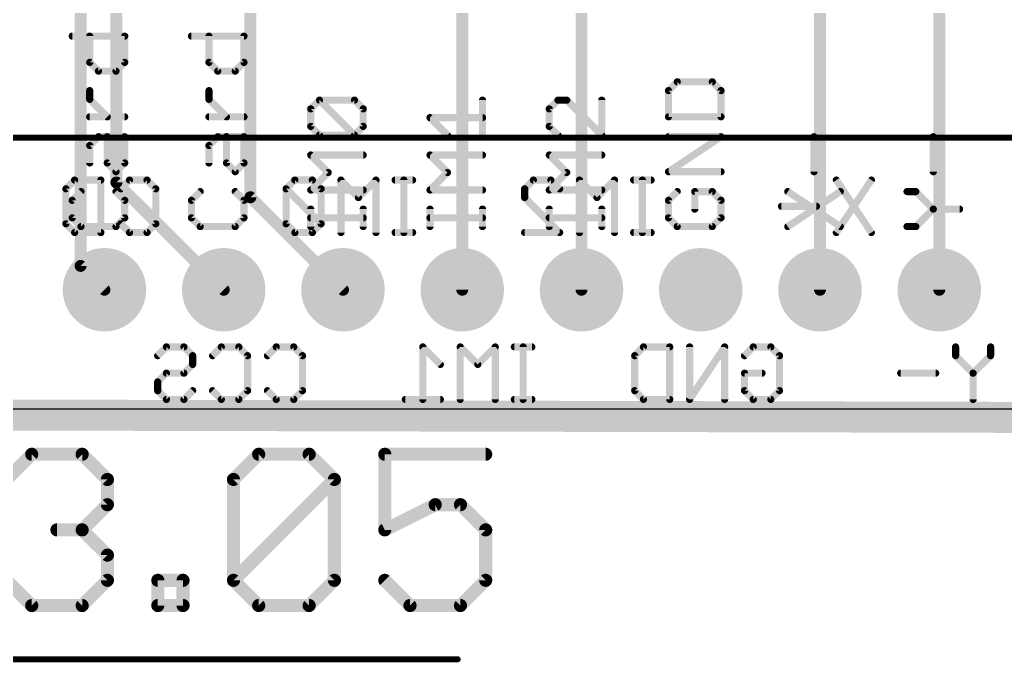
# Model space of a CAD drawing. Extents: x -37 to 43, y -51 to 71.
# Drawn here: x -25.93 to -4.94, y -48.58 to -34.88 of the extents above; entities that cross this region are included whole.
import ezdxf

# ---------------------------------------------------------------- set-up
doc = ezdxf.new("R2010")
doc.units = 0
for name, color, linetype in [('1', 12, 'CONTINUOUS'), ('16', 132, 'CONTINUOUS'), ('17', 110, 'CONTINUOUS'), ('20', 53, 'CONTINUOUS'), ('21', 40, 'CONTINUOUS'), ('22', 6, 'CONTINUOUS'), ('29', 253, 'CONTINUOUS'), ('47', 253, 'CONTINUOUS')]:
    doc.layers.add(name, color=color, linetype=linetype)

# ---------------------------------------------------------------- blocks, each defined once
blk = doc.blocks.new('ROUNDP')
at = {"const_width": 0.5}
blk.add_lwpolyline([(0, -0.25, 1), (0, 0.25, 1), (0, -0.25)], format="xyb", dxfattribs=at)

msp = doc.modelspace()

# ---------------------------------------------------------------- linework, layer by layer
at = {"layer": '1'}
for points, const_width in [([(-24.638, -40.132), (-24.638, 13.462)], 0.254), ([(-23.876, -38.354), (-23.876, -15.367)], 0.254), ([(-8.89, -40.64), (-8.89, -21.59)], 0.254), ([(-6.35, -22.098), (-6.35, -40.64)], 0.254), ([(-21.021, -38.669), (-21.021, -27.112)], 0.254), ([(-16.51, -40.64), (-16.51, -32.512)], 0.254), ([(-13.97, -40.64), (-13.97, -33.401)], 0.254), ([(-21.59, -40.64), (-23.876, -38.354)], 0.254), ([(-19.05, -40.64), (-21.021, -38.669)], 0.254), ([(-24.13, -40.64), (-24.638, -40.132)], 0.254), ([(-27.432, -43.18), (27.178, -43.307)], 0.4064)]:
    msp.add_lwpolyline(points, dxfattribs=dict(at, const_width=const_width))
at = {"layer": '1', "const_width": 0.127}
for points in [[(-23.8311, -38.3091, 1), (-23.9209, -38.3989)], [(-23.9395, -38.354, 1), (-23.8125, -38.354)], [(-20.9761, -38.6241, 1), (-21.0659, -38.7139)], [(-21.0845, -38.669, 1), (-20.9575, -38.669)], [(-24.5931, -40.0871, 1), (-24.6829, -40.1769)], [(-24.7015, -40.132, 1), (-24.5745, -40.132)], [(-24.1749, -40.6849, 1), (-24.0851, -40.5951)], [(-21.6349, -40.6849, 1), (-21.5451, -40.5951)], [(-19.0949, -40.6849, 1), (-19.0051, -40.5951)], [(-16.5735, -40.64, 1), (-16.4465, -40.64)], [(-14.0335, -40.64, 1), (-13.9065, -40.64)], [(-8.9535, -40.64, 1), (-8.8265, -40.64)], [(-6.4135, -40.64, 1), (-6.2865, -40.64)]]:
    msp.add_lwpolyline(points, format="xyb", dxfattribs=at)
at = {"layer": '16', "const_width": 0.4064}
msp.add_lwpolyline([(-27.432, -43.434), (27.178, -43.561)], dxfattribs=at)
at = {"layer": '20'}
msp.add_line((-30.48, -43.18), (30.48, -43.18), dxfattribs=at)
at = {"layer": '21', "const_width": 0.1524}
for points in [[(-24.8168, -35.2348), (-23.6982, -35.2348)], [(-24.4439, -35.7941), (-24.4439, -35.2348)], [(-23.6982, -35.2348), (-23.6982, -35.7941)], [(-22.2768, -35.2348), (-21.1582, -35.2348)], [(-21.9039, -35.7941), (-21.9039, -35.2348)], [(-21.1582, -35.2348), (-21.1582, -35.7941)], [(-24.2575, -35.9805), (-24.4439, -35.7941)], [(-23.6982, -35.7941), (-23.8846, -35.9805)], [(-21.7175, -35.9805), (-21.9039, -35.7941)], [(-21.1582, -35.7941), (-21.3446, -35.9805)], [(-23.8846, -35.9805), (-24.2575, -35.9805)], [(-21.3446, -35.9805), (-21.7175, -35.9805)], [(-11.9303, -36.2093), (-12.1168, -36.3957)], [(-11.1846, -36.2093), (-11.9303, -36.2093)], [(-10.9982, -36.3957), (-11.1846, -36.2093)], [(-24.4439, -36.5822), (-24.4439, -36.3957)], [(-24.071, -36.955), (-24.4439, -36.5822)], [(-21.9039, -36.5822), (-21.9039, -36.3957)], [(-21.5311, -36.955), (-21.9039, -36.5822)], [(-19.7368, -36.7855), (-19.5503, -36.5991)], [(-19.5503, -36.5991), (-18.8046, -36.5991)], [(-18.8046, -37.3448), (-19.5503, -36.5991)], [(-18.8046, -36.5991), (-18.6182, -36.7855)], [(-16.0782, -37.3448), (-16.0782, -36.5991)], [(-14.4703, -36.5991), (-14.6568, -36.7855)], [(-14.2839, -36.5991), (-14.4703, -36.5991)], [(-13.5382, -37.3448), (-14.2839, -36.5991)], [(-13.5382, -36.5991), (-13.5382, -37.3448)], [(-12.1168, -36.3957), (-12.1168, -36.955)], [(-10.9982, -36.955), (-10.9982, -36.3957)], [(-19.7368, -37.1584), (-19.7368, -36.7855)], [(-18.6182, -36.7855), (-18.6182, -37.1584)], [(-14.6568, -36.7855), (-14.6568, -37.1584)], [(-23.6982, -36.955), (-24.4439, -36.955)], [(-21.1582, -36.955), (-21.9039, -36.955)], [(-16.8239, -37.3448), (-17.1968, -36.972)], [(-17.1968, -36.972), (-16.0782, -36.972)], [(-12.1168, -36.955), (-10.9982, -36.955)], [(-19.5503, -37.3448), (-19.7368, -37.1584)], [(-18.6182, -37.1584), (-18.8046, -37.3448)], [(-14.6568, -37.1584), (-14.4703, -37.3448)], [(-24.4439, -37.5651), (-24.2575, -37.3787)], [(-24.2575, -37.3787), (-23.6982, -37.3787)], [(-24.071, -37.938), (-24.071, -37.3787)], [(-23.6982, -37.3787), (-23.6982, -37.938)], [(-21.9039, -37.5651), (-21.7175, -37.3787)], [(-21.7175, -37.3787), (-21.1582, -37.3787)], [(-21.5311, -37.938), (-21.5311, -37.3787)], [(-21.1582, -37.3787), (-21.1582, -37.938)], [(-18.8046, -37.3448), (-19.5503, -37.3448)], [(-12.1168, -38.1244), (-10.9982, -37.3787)], [(-10.9982, -37.3787), (-12.1168, -37.3787)], [(-9.0175, -38.1244), (-9.0175, -37.3787)], [(-6.4775, -38.1244), (-6.4775, -37.3787)], [(-24.4439, -37.938), (-24.4439, -37.5651)], [(-21.9039, -37.938), (-21.9039, -37.5651)], [(-19.3639, -38.1414), (-19.7368, -37.7685)], [(-19.7368, -37.7685), (-18.6182, -37.7685)], [(-16.8239, -38.1414), (-17.1968, -37.7685)], [(-17.1968, -37.7685), (-16.0782, -37.7685)], [(-14.2839, -38.1414), (-14.6568, -37.7685)], [(-14.6568, -37.7685), (-13.5382, -37.7685)], [(-23.8846, -38.1244), (-24.071, -37.938)], [(-23.6982, -37.938), (-23.8846, -38.1244)], [(-21.3446, -38.1244), (-21.5311, -37.938)], [(-21.1582, -37.938), (-21.3446, -38.1244)], [(-19.7368, -38.5142), (-19.3639, -38.1414)], [(-17.1968, -38.5142), (-16.8239, -38.1414)], [(-14.6568, -38.5142), (-14.2839, -38.1414)], [(-10.9982, -38.1244), (-12.1168, -38.1244)], [(-24.6303, -38.5481), (-24.8168, -38.7345)], [(-23.6982, -38.7345), (-23.8846, -38.5481)], [(-22.0903, -38.5481), (-22.2768, -38.7345)], [(-21.1582, -38.7345), (-21.3446, -38.5481)], [(-18.6182, -38.5142), (-19.7368, -38.5142)], [(-16.0782, -38.5142), (-17.1968, -38.5142)], [(-13.5382, -38.5142), (-14.6568, -38.5142)], [(-11.9303, -38.5481), (-12.1168, -38.7345)], [(-11.1846, -38.5481), (-11.5575, -38.5481)], [(-11.5575, -38.5481), (-11.5575, -38.921)], [(-10.9982, -38.7345), (-11.1846, -38.5481)], [(-9.5768, -39.2938), (-8.4582, -38.5481)], [(-9.5768, -38.5481), (-8.4582, -39.2938)], [(-6.8503, -38.5481), (-7.0368, -38.5481)], [(-6.4775, -38.921), (-6.8503, -38.5481)], [(-24.8168, -38.7345), (-24.8168, -39.1074)], [(-23.6982, -39.1074), (-23.6982, -38.7345)], [(-22.2768, -38.7345), (-22.2768, -39.1074)], [(-21.1582, -39.1074), (-21.1582, -38.7345)], [(-12.1168, -38.7345), (-12.1168, -39.1074)], [(-10.9982, -39.1074), (-10.9982, -38.7345)], [(-24.8168, -39.1074), (-24.6303, -39.2938)], [(-23.8846, -39.2938), (-23.6982, -39.1074)], [(-22.2768, -39.1074), (-22.0903, -39.2938)], [(-21.3446, -39.2938), (-21.1582, -39.1074)], [(-19.7368, -39.2938), (-19.7368, -38.921)], [(-18.6182, -39.1074), (-19.7368, -39.1074)], [(-18.6182, -39.2938), (-18.6182, -38.921)], [(-17.1968, -39.2938), (-17.1968, -38.921)], [(-16.0782, -39.1074), (-17.1968, -39.1074)], [(-16.0782, -39.2938), (-16.0782, -38.921)], [(-14.6568, -39.2938), (-14.6568, -38.921)], [(-13.5382, -39.1074), (-14.6568, -39.1074)], [(-13.5382, -39.2938), (-13.5382, -38.921)], [(-12.1168, -39.1074), (-11.9303, -39.2938)], [(-11.1846, -39.2938), (-10.9982, -39.1074)], [(-6.8503, -39.2938), (-6.4775, -38.921)], [(-6.4775, -38.921), (-5.9182, -38.921)], [(-24.6303, -39.2938), (-23.8846, -39.2938)], [(-22.0903, -39.2938), (-21.3446, -39.2938)], [(-11.9303, -39.2938), (-11.1846, -39.2938)], [(-7.0368, -39.2938), (-6.8503, -39.2938)]]:
    msp.add_lwpolyline(points, dxfattribs=at)
at = {"layer": '21', "const_width": 0.0762}
for points in [[(-24.8168, -35.1967, 1), (-24.8168, -35.2729)], [(-24.4058, -35.2348, 1), (-24.482, -35.2348)], [(-23.6601, -35.2348, 1), (-23.7363, -35.2348)], [(-23.6982, -35.2729, 1), (-23.6982, -35.1967)], [(-22.2768, -35.1967, 1), (-22.2768, -35.2729)], [(-21.8658, -35.2348, 1), (-21.942, -35.2348)], [(-21.1201, -35.2348, 1), (-21.1963, -35.2348)], [(-21.1582, -35.2729, 1), (-21.1582, -35.1967)], [(-24.417, -35.7671, 1), (-24.4708, -35.821)], [(-24.482, -35.7941, 1), (-24.4058, -35.7941)], [(-23.7363, -35.7941, 1), (-23.6601, -35.7941)], [(-23.6713, -35.821, 1), (-23.7251, -35.7671)], [(-21.877, -35.7671, 1), (-21.9308, -35.821)], [(-21.942, -35.7941, 1), (-21.8658, -35.7941)], [(-21.1963, -35.7941, 1), (-21.1201, -35.7941)], [(-21.1313, -35.821, 1), (-21.1851, -35.7671)], [(-24.2575, -35.9424, 1), (-24.2575, -36.0186)], [(-24.2844, -36.0075, 1), (-24.2305, -35.9536)], [(-23.9116, -35.9536, 1), (-23.8577, -36.0075)], [(-23.8846, -36.0186, 1), (-23.8846, -35.9424)], [(-21.7175, -35.9424, 1), (-21.7175, -36.0186)], [(-21.7444, -36.0075, 1), (-21.6905, -35.9536)], [(-21.3716, -35.9536, 1), (-21.3177, -36.0075)], [(-21.3446, -36.0186, 1), (-21.3446, -35.9424)], [(-11.9303, -36.1712, 1), (-11.9303, -36.2474)], [(-11.9034, -36.2362, 1), (-11.9573, -36.1824)], [(-11.1577, -36.1824, 1), (-11.2116, -36.2362)], [(-11.1846, -36.2474, 1), (-11.1846, -36.1712)], [(-24.4058, -36.3957, 1), (-24.482, -36.3957)], [(-24.417, -36.5552, 1), (-24.4708, -36.6091)], [(-21.8658, -36.3957, 1), (-21.942, -36.3957)], [(-21.877, -36.5552, 1), (-21.9308, -36.6091)], [(-19.5503, -36.561, 1), (-19.5503, -36.6372)], [(-19.5234, -36.5722, 1), (-19.5773, -36.626)], [(-19.5234, -36.626, 1), (-19.5773, -36.5722)], [(-18.7777, -36.5722, 1), (-18.8316, -36.626)], [(-18.8046, -36.6372, 1), (-18.8046, -36.561)], [(-16.0401, -36.5991, 1), (-16.1163, -36.5991)], [(-14.4703, -36.561, 1), (-14.4703, -36.6372)], [(-14.4434, -36.626, 1), (-14.4973, -36.5722)], [(-14.257, -36.5722, 1), (-14.3108, -36.626)], [(-14.2839, -36.6372, 1), (-14.2839, -36.561)], [(-13.5001, -36.5991, 1), (-13.5763, -36.5991)], [(-12.0787, -36.3957, 1), (-12.1549, -36.3957)], [(-12.1437, -36.3688, 1), (-12.0898, -36.4227)], [(-10.9601, -36.3957, 1), (-11.0363, -36.3957)], [(-11.0251, -36.4227, 1), (-10.9713, -36.3688)], [(-24.482, -36.5822, 1), (-24.4058, -36.5822)], [(-21.942, -36.5822, 1), (-21.8658, -36.5822)], [(-19.6987, -36.7855, 1), (-19.7749, -36.7855)], [(-19.7637, -36.7586, 1), (-19.7098, -36.8125)], [(-18.5801, -36.7855, 1), (-18.6563, -36.7855)], [(-18.6451, -36.8125, 1), (-18.5913, -36.7586)], [(-14.6187, -36.7855, 1), (-14.6949, -36.7855)], [(-14.6837, -36.7586, 1), (-14.6298, -36.8125)], [(-24.4439, -36.9169, 1), (-24.4439, -36.9931)], [(-24.098, -36.9819, 1), (-24.0441, -36.9281)], [(-23.6982, -36.9931, 1), (-23.6982, -36.9169)], [(-21.9039, -36.9169, 1), (-21.9039, -36.9931)], [(-21.558, -36.9819, 1), (-21.5041, -36.9281)], [(-21.1582, -36.9931, 1), (-21.1582, -36.9169)], [(-17.1698, -36.945, 1), (-17.2237, -36.9989)], [(-17.1968, -36.9339, 1), (-17.1968, -37.0101)], [(-16.0782, -37.0101, 1), (-16.0782, -36.9339)], [(-12.1168, -36.9169, 1), (-12.1168, -36.9931)], [(-12.1549, -36.955, 1), (-12.0787, -36.955)], [(-11.0363, -36.955, 1), (-10.9601, -36.955)], [(-10.9982, -36.9931, 1), (-10.9982, -36.9169)], [(-19.7098, -37.1314, 1), (-19.7637, -37.1853)], [(-19.7749, -37.1584, 1), (-19.6987, -37.1584)], [(-18.6563, -37.1584, 1), (-18.5801, -37.1584)], [(-18.5913, -37.1853, 1), (-18.6451, -37.1314)], [(-14.6298, -37.1314, 1), (-14.6837, -37.1853)], [(-14.6949, -37.1584, 1), (-14.6187, -37.1584)], [(-24.2575, -37.3406, 1), (-24.2575, -37.4168)], [(-24.2305, -37.4056, 1), (-24.2844, -37.3518)], [(-24.0329, -37.3787, 1), (-24.1091, -37.3787)], [(-23.6601, -37.3787, 1), (-23.7363, -37.3787)], [(-23.6982, -37.4168, 1), (-23.6982, -37.3406)], [(-21.7175, -37.3406, 1), (-21.7175, -37.4168)], [(-21.6905, -37.4056, 1), (-21.7444, -37.3518)], [(-21.493, -37.3787, 1), (-21.5692, -37.3787)], [(-21.1201, -37.3787, 1), (-21.1963, -37.3787)], [(-21.1582, -37.4168, 1), (-21.1582, -37.3406)], [(-19.5503, -37.3067, 1), (-19.5503, -37.3829)], [(-19.5773, -37.3717, 1), (-19.5234, -37.3179)], [(-18.8316, -37.3179, 1), (-18.7777, -37.3717)], [(-18.8316, -37.3717, 1), (-18.7777, -37.3179)], [(-18.8046, -37.3829, 1), (-18.8046, -37.3067)], [(-16.8508, -37.3717, 1), (-16.797, -37.3179)], [(-16.1163, -37.3448, 1), (-16.0401, -37.3448)], [(-14.4973, -37.3717, 1), (-14.4434, -37.3179)], [(-13.5763, -37.3448, 1), (-13.5001, -37.3448)], [(-13.5651, -37.3717, 1), (-13.5113, -37.3179)], [(-12.1168, -37.3406, 1), (-12.1168, -37.4168)], [(-10.9771, -37.4104, 1), (-11.0193, -37.347)], [(-10.9982, -37.4168, 1), (-10.9982, -37.3406)], [(-8.9794, -37.3787, 1), (-9.0556, -37.3787)], [(-6.4394, -37.3787, 1), (-6.5156, -37.3787)], [(-24.4058, -37.5651, 1), (-24.482, -37.5651)], [(-24.4708, -37.5382, 1), (-24.417, -37.5921)], [(-21.8658, -37.5651, 1), (-21.942, -37.5651)], [(-21.9308, -37.5382, 1), (-21.877, -37.5921)], [(-19.7368, -37.7304, 1), (-19.7368, -37.8066)], [(-19.7098, -37.7416, 1), (-19.7637, -37.7954)], [(-18.6182, -37.8066, 1), (-18.6182, -37.7304)], [(-17.1968, -37.7304, 1), (-17.1968, -37.8066)], [(-17.1698, -37.7416, 1), (-17.2237, -37.7954)], [(-16.0782, -37.8066, 1), (-16.0782, -37.7304)], [(-14.6568, -37.7304, 1), (-14.6568, -37.8066)], [(-14.6298, -37.7416, 1), (-14.6837, -37.7954)], [(-13.5382, -37.8066, 1), (-13.5382, -37.7304)], [(-24.482, -37.938, 1), (-24.4058, -37.938)], [(-24.0441, -37.911, 1), (-24.098, -37.9649)], [(-24.1091, -37.938, 1), (-24.0329, -37.938)], [(-23.7363, -37.938, 1), (-23.6601, -37.938)], [(-23.6713, -37.9649, 1), (-23.7251, -37.911)], [(-21.942, -37.938, 1), (-21.8658, -37.938)], [(-21.5041, -37.911, 1), (-21.558, -37.9649)], [(-21.5692, -37.938, 1), (-21.493, -37.938)], [(-21.1963, -37.938, 1), (-21.1201, -37.938)], [(-21.1313, -37.9649, 1), (-21.1851, -37.911)], [(-23.9116, -38.0975, 1), (-23.8577, -38.1513)], [(-23.9116, -38.1513, 1), (-23.8577, -38.0975)], [(-21.3716, -38.0975, 1), (-21.3177, -38.1513)], [(-21.3716, -38.1513, 1), (-21.3177, -38.0975)], [(-19.337, -38.1683, 1), (-19.3908, -38.1144)], [(-19.3908, -38.1683, 1), (-19.337, -38.1144)], [(-16.797, -38.1683, 1), (-16.8508, -38.1144)], [(-16.8508, -38.1683, 1), (-16.797, -38.1144)], [(-14.257, -38.1683, 1), (-14.3108, -38.1144)], [(-14.3108, -38.1683, 1), (-14.257, -38.1144)], [(-12.1168, -38.0863, 1), (-12.1168, -38.1625)], [(-12.1379, -38.0927, 1), (-12.0956, -38.1561)], [(-10.9982, -38.1625, 1), (-10.9982, -38.0863)], [(-9.0556, -38.1244, 1), (-8.9794, -38.1244)], [(-6.5156, -38.1244, 1), (-6.4394, -38.1244)], [(-24.6034, -38.575, 1), (-24.6573, -38.5212)], [(-23.8577, -38.5212, 1), (-23.9116, -38.575)], [(-22.0634, -38.575, 1), (-22.1173, -38.5212)], [(-21.3177, -38.5212, 1), (-21.3716, -38.575)], [(-19.7368, -38.4761, 1), (-19.7368, -38.5523)], [(-19.7637, -38.4873, 1), (-19.7098, -38.5411)], [(-18.6182, -38.5523, 1), (-18.6182, -38.4761)], [(-17.1968, -38.4761, 1), (-17.1968, -38.5523)], [(-17.2237, -38.4873, 1), (-17.1698, -38.5411)], [(-16.0782, -38.5523, 1), (-16.0782, -38.4761)], [(-14.6568, -38.4761, 1), (-14.6568, -38.5523)], [(-14.6837, -38.4873, 1), (-14.6298, -38.5411)], [(-13.5382, -38.5523, 1), (-13.5382, -38.4761)], [(-11.9034, -38.575, 1), (-11.9573, -38.5212)], [(-11.5575, -38.51, 1), (-11.5575, -38.5862)], [(-11.5194, -38.5481, 1), (-11.5956, -38.5481)], [(-11.1577, -38.5212, 1), (-11.2116, -38.575)], [(-11.1846, -38.5862, 1), (-11.1846, -38.51)], [(-9.5556, -38.5164, 1), (-9.5979, -38.5798)], [(-8.4371, -38.5798, 1), (-8.4793, -38.5164)], [(-7.0368, -38.51, 1), (-7.0368, -38.5862)], [(-6.8234, -38.5212, 1), (-6.8773, -38.575)], [(-6.8503, -38.5862, 1), (-6.8503, -38.51)], [(-24.7787, -38.7345, 1), (-24.8549, -38.7345)], [(-24.8437, -38.7076, 1), (-24.7898, -38.7615)], [(-23.6601, -38.7345, 1), (-23.7363, -38.7345)], [(-23.7251, -38.7615, 1), (-23.6713, -38.7076)], [(-22.2387, -38.7345, 1), (-22.3149, -38.7345)], [(-22.3037, -38.7076, 1), (-22.2498, -38.7615)], [(-21.1201, -38.7345, 1), (-21.1963, -38.7345)], [(-21.1851, -38.7615, 1), (-21.1313, -38.7076)], [(-12.0787, -38.7345, 1), (-12.1549, -38.7345)], [(-12.1437, -38.7076, 1), (-12.0898, -38.7615)], [(-10.9601, -38.7345, 1), (-11.0363, -38.7345)], [(-11.0251, -38.7615, 1), (-10.9713, -38.7076)], [(-24.7898, -39.0804, 1), (-24.8437, -39.1343)], [(-23.6713, -39.1343, 1), (-23.7251, -39.0804)], [(-22.2498, -39.0804, 1), (-22.3037, -39.1343)], [(-21.1313, -39.1343, 1), (-21.1851, -39.0804)], [(-19.6987, -38.921, 1), (-19.7749, -38.921)], [(-19.7368, -39.0693, 1), (-19.7368, -39.1455)], [(-18.5801, -38.921, 1), (-18.6563, -38.921)], [(-18.6182, -39.1455, 1), (-18.6182, -39.0693)], [(-17.1587, -38.921, 1), (-17.2349, -38.921)], [(-17.1968, -39.0693, 1), (-17.1968, -39.1455)], [(-16.0401, -38.921, 1), (-16.1163, -38.921)], [(-16.0782, -39.1455, 1), (-16.0782, -39.0693)], [(-14.6187, -38.921, 1), (-14.6949, -38.921)], [(-14.6568, -39.0693, 1), (-14.6568, -39.1455)], [(-13.5001, -38.921, 1), (-13.5763, -38.921)], [(-13.5382, -39.1455, 1), (-13.5382, -39.0693)], [(-12.0898, -39.0804, 1), (-12.1437, -39.1343)], [(-11.5956, -38.921, 1), (-11.5194, -38.921)], [(-10.9713, -39.1343, 1), (-11.0251, -39.0804)], [(-6.4775, -38.8829, 1), (-6.4775, -38.9591)], [(-6.4505, -38.9479, 1), (-6.5044, -38.894)], [(-6.5044, -38.9479, 1), (-6.4505, -38.894)], [(-5.9182, -38.9591, 1), (-5.9182, -38.8829)], [(-24.8549, -39.1074, 1), (-24.7787, -39.1074)], [(-24.6303, -39.2557, 1), (-24.6303, -39.3319)], [(-24.6573, -39.3207, 1), (-24.6034, -39.2669)], [(-23.9116, -39.2669, 1), (-23.8577, -39.3207)], [(-23.8846, -39.3319, 1), (-23.8846, -39.2557)], [(-23.7363, -39.1074, 1), (-23.6601, -39.1074)], [(-22.3149, -39.1074, 1), (-22.2387, -39.1074)], [(-22.0903, -39.2557, 1), (-22.0903, -39.3319)], [(-22.1173, -39.3207, 1), (-22.0634, -39.2669)], [(-21.3716, -39.2669, 1), (-21.3177, -39.3207)], [(-21.3446, -39.3319, 1), (-21.3446, -39.2557)], [(-21.1963, -39.1074, 1), (-21.1201, -39.1074)], [(-12.1549, -39.1074, 1), (-12.0787, -39.1074)], [(-11.9303, -39.2557, 1), (-11.9303, -39.3319)], [(-11.9573, -39.3207, 1), (-11.9034, -39.2669)], [(-11.2116, -39.2669, 1), (-11.1577, -39.3207)], [(-11.1846, -39.3319, 1), (-11.1846, -39.2557)], [(-11.0363, -39.1074, 1), (-10.9601, -39.1074)], [(-9.5979, -39.2621, 1), (-9.5556, -39.3255)], [(-8.4793, -39.3255, 1), (-8.4371, -39.2621)], [(-7.0368, -39.2557, 1), (-7.0368, -39.3319)], [(-6.8773, -39.2669, 1), (-6.8234, -39.3207)], [(-6.8503, -39.3319, 1), (-6.8503, -39.2557)], [(-19.7749, -39.2938, 1), (-19.6987, -39.2938)], [(-18.6563, -39.2938, 1), (-18.5801, -39.2938)], [(-17.2349, -39.2938, 1), (-17.1587, -39.2938)], [(-16.1163, -39.2938, 1), (-16.0401, -39.2938)], [(-14.6949, -39.2938, 1), (-14.6187, -39.2938)], [(-13.5763, -39.2938, 1), (-13.5001, -39.2938)]]:
    msp.add_lwpolyline(points, format="xyb", dxfattribs=at)
at = {"layer": '22'}
for points, const_width in [([(-27.3, -37.4), (27.3, -37.4)], 0.127), ([(-24.9519, -38.4887), (-24.7655, -38.3022)], 0.1524), ([(-24.9519, -39.2344), (-24.9519, -38.4887)], 0.1524), ([(-24.7655, -38.3022), (-24.2062, -38.3022)], 0.1524), ([(-24.2062, -38.3022), (-24.2062, -39.4208)], 0.1524), ([(-23.7825, -38.4887), (-23.5961, -38.3022)], 0.1524), ([(-23.5961, -38.3022), (-23.2232, -38.3022)], 0.1524), ([(-23.2232, -38.3022), (-23.0368, -38.4887)], 0.1524), ([(-23.0368, -38.4887), (-23.0368, -39.2344)], 0.1524), ([(-20.0753, -38.3022), (-20.2617, -38.4887)], 0.1524), ([(-20.2617, -38.4887), (-20.2617, -39.2344)], 0.1524), ([(-19.516, -39.2344), (-20.2617, -38.4887)], 0.1524), ([(-19.7024, -38.3022), (-20.0753, -38.3022)], 0.1524), ([(-19.516, -38.4887), (-19.7024, -38.3022)], 0.1524), ([(-19.516, -39.2344), (-19.516, -38.4887)], 0.1524), ([(-18.7195, -38.6751), (-19.0923, -38.3022)], 0.1524), ([(-19.0923, -38.3022), (-19.0923, -39.4208)], 0.1524), ([(-18.3466, -38.3022), (-18.7195, -38.6751)], 0.1524), ([(-18.3466, -39.4208), (-18.3466, -38.3022)], 0.1524), ([(-17.567, -38.3022), (-17.9399, -38.3022)], 0.1524), ([(-17.7534, -39.4208), (-17.7534, -38.3022)], 0.1524), ([(-15.1817, -38.4887), (-14.9953, -38.3022)], 0.1524), ([(-15.1817, -38.6751), (-15.1817, -38.4887)], 0.1524), ([(-14.9953, -38.3022), (-14.6224, -38.3022)], 0.1524), ([(-14.6224, -38.3022), (-14.436, -38.4887)], 0.1524), ([(-13.6395, -38.6751), (-14.0123, -38.3022)], 0.1524), ([(-14.0123, -38.3022), (-14.0123, -39.4208)], 0.1524), ([(-13.2666, -38.3022), (-13.6395, -38.6751)], 0.1524), ([(-13.2666, -39.4208), (-13.2666, -38.3022)], 0.1524), ([(-12.487, -38.3022), (-12.8599, -38.3022)], 0.1524), ([(-12.6734, -39.4208), (-12.6734, -38.3022)], 0.1524), ([(-7.7968, -38.3022), (-8.5425, -39.4208)], 0.1524), ([(-8.5425, -38.3022), (-7.7968, -39.4208)], 0.1524), ([(-14.436, -39.4208), (-15.1817, -38.6751)], 0.1524), ([(-8.9662, -38.8615), (-9.7119, -38.8615)], 0.1524), ([(-24.7655, -39.4208), (-24.9519, -39.2344)], 0.1524), ([(-23.5961, -39.4208), (-23.7825, -39.2344)], 0.1524), ([(-23.0368, -39.2344), (-23.2232, -39.4208)], 0.1524), ([(-20.2617, -39.2344), (-20.0753, -39.4208)], 0.1524), ([(-19.7024, -39.4208), (-19.516, -39.2344)], 0.1524), ([(-24.2062, -39.4208), (-24.7655, -39.4208)], 0.1524), ([(-23.2232, -39.4208), (-23.5961, -39.4208)], 0.1524), ([(-20.0753, -39.4208), (-19.7024, -39.4208)], 0.1524), ([(-17.567, -39.4208), (-17.9399, -39.4208)], 0.1524), ([(-15.1817, -39.4208), (-14.436, -39.4208)], 0.1524), ([(-12.487, -39.4208), (-12.8599, -39.4208)], 0.1524), ([(-22.9966, -42.0447), (-22.8102, -41.8582)], 0.1524), ([(-22.8102, -41.8582), (-22.4373, -41.8582)], 0.1524), ([(-22.4373, -41.8582), (-22.2509, -42.0447)], 0.1524), ([(-22.2509, -42.0447), (-22.2509, -42.2311)], 0.1524), ([(-21.8272, -42.0447), (-21.6408, -41.8582)], 0.1524), ([(-21.6408, -41.8582), (-21.2679, -41.8582)], 0.1524), ([(-21.2679, -41.8582), (-21.0815, -42.0447)], 0.1524), ([(-21.0815, -42.0447), (-21.0815, -42.7904)], 0.1524), ([(-20.6578, -42.0447), (-20.4714, -41.8582)], 0.1524), ([(-20.4714, -41.8582), (-20.0985, -41.8582)], 0.1524), ([(-20.0985, -41.8582), (-19.9121, -42.0447)], 0.1524), ([(-19.9121, -42.0447), (-19.9121, -42.7904)], 0.1524), ([(-16.976, -42.2311), (-17.3488, -41.8582)], 0.1524), ([(-17.3488, -41.8582), (-17.3488, -42.9768)], 0.1524), ([(-16.1794, -42.2311), (-16.5523, -41.8582)], 0.1524), ([(-16.5523, -41.8582), (-16.5523, -42.9768)], 0.1524), ([(-15.8066, -41.8582), (-16.1794, -42.2311)], 0.1524), ([(-15.8066, -42.9768), (-15.8066, -41.8582)], 0.1524), ([(-15.027, -41.8582), (-15.3999, -41.8582)], 0.1524), ([(-15.2134, -42.9768), (-15.2134, -41.8582)], 0.1524), ([(-12.8366, -42.0447), (-12.6502, -41.8582)], 0.1524), ([(-12.8366, -42.7904), (-12.8366, -42.0447)], 0.1524), ([(-12.6502, -41.8582), (-12.0909, -41.8582)], 0.1524), ([(-12.0909, -41.8582), (-12.0909, -42.9768)], 0.1524), ([(-10.9215, -41.8582), (-11.6672, -42.9768)], 0.1524), ([(-11.6672, -42.9768), (-11.6672, -41.8582)], 0.1524), ([(-10.9215, -42.9768), (-10.9215, -41.8582)], 0.1524), ([(-10.4978, -42.0447), (-10.3114, -41.8582)], 0.1524), ([(-10.3114, -41.8582), (-9.9385, -41.8582)], 0.1524), ([(-9.9385, -41.8582), (-9.7521, -42.0447)], 0.1524), ([(-9.7521, -42.0447), (-9.7521, -42.7904)], 0.1524), ([(-6.0025, -42.0447), (-6.0025, -41.8582)], 0.1524), ([(-5.6297, -42.4175), (-6.0025, -42.0447)], 0.1524), ([(-5.2568, -42.0447), (-5.6297, -42.4175)], 0.1524), ([(-5.2568, -41.8582), (-5.2568, -42.0447)], 0.1524), ([(-22.2509, -42.2311), (-22.4373, -42.4175)], 0.1524), ([(-22.8102, -42.4175), (-22.9966, -42.604)], 0.1524), ([(-22.4373, -42.4175), (-22.8102, -42.4175)], 0.1524), ([(-10.4978, -42.7904), (-10.4978, -42.4175)], 0.1524), ([(-10.4978, -42.4175), (-10.125, -42.4175)], 0.1524), ([(-6.4262, -42.4175), (-7.1719, -42.4175)], 0.1524), ([(-5.6297, -42.4175), (-5.6297, -42.9768)], 0.1524), ([(-22.9966, -42.604), (-22.9966, -42.7904)], 0.1524), ([(-22.9966, -42.7904), (-22.8102, -42.9768)], 0.1524), ([(-22.4373, -42.9768), (-22.2509, -42.7904)], 0.1524), ([(-21.6408, -42.9768), (-21.8272, -42.7904)], 0.1524), ([(-21.0815, -42.7904), (-21.2679, -42.9768)], 0.1524), ([(-20.4714, -42.9768), (-20.6578, -42.7904)], 0.1524), ([(-19.9121, -42.7904), (-20.0985, -42.9768)], 0.1524), ([(-12.6502, -42.9768), (-12.8366, -42.7904)], 0.1524), ([(-10.3114, -42.9768), (-10.4978, -42.7904)], 0.1524), ([(-9.7521, -42.7904), (-9.9385, -42.9768)], 0.1524), ([(-22.8102, -42.9768), (-22.4373, -42.9768)], 0.1524), ([(-21.2679, -42.9768), (-21.6408, -42.9768)], 0.1524), ([(-20.0985, -42.9768), (-20.4714, -42.9768)], 0.1524), ([(-16.976, -42.9768), (-17.7217, -42.9768)], 0.1524), ([(-15.027, -42.9768), (-15.3999, -42.9768)], 0.1524), ([(-12.0909, -42.9768), (-12.6502, -42.9768)], 0.1524), ([(-9.9385, -42.9768), (-10.3114, -42.9768)], 0.1524)]:
    msp.add_lwpolyline(points, dxfattribs=dict(at, const_width=const_width))
at = {"layer": '22', "const_width": 0.0762}
for points in [[(-24.9138, -38.4887, 1), (-24.99, -38.4887)], [(-24.7655, -38.2641, 1), (-24.7655, -38.3403)], [(-24.7385, -38.3292, 1), (-24.7924, -38.2753)], [(-24.1681, -38.3022, 1), (-24.2443, -38.3022)], [(-24.2062, -38.3403, 1), (-24.2062, -38.2641)], [(-23.5961, -38.2641, 1), (-23.5961, -38.3403)], [(-23.5691, -38.3292, 1), (-23.623, -38.2753)], [(-23.1963, -38.2753, 1), (-23.2502, -38.3292)], [(-23.2232, -38.3403, 1), (-23.2232, -38.2641)], [(-22.9987, -38.4887, 1), (-23.0749, -38.4887)], [(-20.2236, -38.4887, 1), (-20.2998, -38.4887)], [(-20.2348, -38.4617, 1), (-20.2886, -38.5156)], [(-20.0753, -38.2641, 1), (-20.0753, -38.3403)], [(-20.0483, -38.3292, 1), (-20.1022, -38.2753)], [(-19.6755, -38.2753, 1), (-19.7294, -38.3292)], [(-19.7024, -38.3403, 1), (-19.7024, -38.2641)], [(-19.4779, -38.4887, 1), (-19.5541, -38.4887)], [(-19.0542, -38.3022, 1), (-19.1304, -38.3022)], [(-19.0654, -38.2753, 1), (-19.1192, -38.3292)], [(-18.3085, -38.3022, 1), (-18.3847, -38.3022)], [(-18.3197, -38.3292, 1), (-18.3735, -38.2753)], [(-17.9399, -38.2641, 1), (-17.9399, -38.3403)], [(-17.7153, -38.3022, 1), (-17.7915, -38.3022)], [(-17.567, -38.3403, 1), (-17.567, -38.2641)], [(-15.1436, -38.4887, 1), (-15.2198, -38.4887)], [(-14.9953, -38.2641, 1), (-14.9953, -38.3403)], [(-14.9683, -38.3292, 1), (-15.0222, -38.2753)], [(-14.5955, -38.2753, 1), (-14.6494, -38.3292)], [(-14.6224, -38.3403, 1), (-14.6224, -38.2641)], [(-13.9742, -38.3022, 1), (-14.0504, -38.3022)], [(-13.9854, -38.2753, 1), (-14.0392, -38.3292)], [(-13.2285, -38.3022, 1), (-13.3047, -38.3022)], [(-13.2397, -38.3292, 1), (-13.2935, -38.2753)], [(-12.8599, -38.2641, 1), (-12.8599, -38.3403)], [(-12.6353, -38.3022, 1), (-12.7115, -38.3022)], [(-12.487, -38.3403, 1), (-12.487, -38.2641)], [(-8.5108, -38.2811, 1), (-8.5742, -38.3234)], [(-7.7651, -38.3234, 1), (-7.8285, -38.2811)], [(-24.9788, -38.4617, 1), (-24.925, -38.5156)], [(-23.8094, -38.4617, 1), (-23.7556, -38.5156)], [(-23.0637, -38.5156, 1), (-23.0099, -38.4617)], [(-20.2886, -38.4617, 1), (-20.2348, -38.5156)], [(-19.5429, -38.5156, 1), (-19.4891, -38.4617)], [(-18.7464, -38.6482, 1), (-18.6925, -38.702)], [(-18.7464, -38.702, 1), (-18.6925, -38.6482)], [(-15.2086, -38.4617, 1), (-15.1548, -38.5156)], [(-15.1548, -38.6482, 1), (-15.2086, -38.702)], [(-14.4629, -38.5156, 1), (-14.4091, -38.4617)], [(-13.6664, -38.6482, 1), (-13.6125, -38.702)], [(-13.6664, -38.702, 1), (-13.6125, -38.6482)], [(-15.2198, -38.6751, 1), (-15.1436, -38.6751)], [(-9.7119, -38.8234, 1), (-9.7119, -38.8996)], [(-8.9662, -38.8996, 1), (-8.9662, -38.8234)], [(-24.925, -39.2074, 1), (-24.9788, -39.2613)], [(-24.99, -39.2344, 1), (-24.9138, -39.2344)], [(-23.7556, -39.2074, 1), (-23.8094, -39.2613)], [(-23.0749, -39.2344, 1), (-22.9987, -39.2344)], [(-23.0099, -39.2613, 1), (-23.0637, -39.2074)], [(-20.2348, -39.2074, 1), (-20.2886, -39.2613)], [(-20.2998, -39.2344, 1), (-20.2236, -39.2344)], [(-19.5541, -39.2344, 1), (-19.4779, -39.2344)], [(-19.4891, -39.2613, 1), (-19.5429, -39.2074)], [(-19.5429, -39.2613, 1), (-19.4891, -39.2074)], [(-24.7655, -39.3827, 1), (-24.7655, -39.4589)], [(-24.7924, -39.4477, 1), (-24.7385, -39.3939)], [(-24.2443, -39.4208, 1), (-24.1681, -39.4208)], [(-24.2062, -39.4589, 1), (-24.2062, -39.3827)], [(-23.5961, -39.3827, 1), (-23.5961, -39.4589)], [(-23.623, -39.4477, 1), (-23.5691, -39.3939)], [(-23.2502, -39.3939, 1), (-23.1963, -39.4477)], [(-23.2232, -39.4589, 1), (-23.2232, -39.3827)], [(-20.0753, -39.3827, 1), (-20.0753, -39.4589)], [(-20.1022, -39.4477, 1), (-20.0483, -39.3939)], [(-19.7294, -39.3939, 1), (-19.6755, -39.4477)], [(-19.7024, -39.4589, 1), (-19.7024, -39.3827)], [(-19.1304, -39.4208, 1), (-19.0542, -39.4208)], [(-18.3847, -39.4208, 1), (-18.3085, -39.4208)], [(-17.9399, -39.3827, 1), (-17.9399, -39.4589)], [(-17.7915, -39.4208, 1), (-17.7153, -39.4208)], [(-17.567, -39.4589, 1), (-17.567, -39.3827)], [(-15.1817, -39.3827, 1), (-15.1817, -39.4589)], [(-14.4629, -39.4477, 1), (-14.4091, -39.3939)], [(-14.436, -39.4589, 1), (-14.436, -39.3827)], [(-14.0504, -39.4208, 1), (-13.9742, -39.4208)], [(-13.3047, -39.4208, 1), (-13.2285, -39.4208)], [(-12.8599, -39.3827, 1), (-12.8599, -39.4589)], [(-12.7115, -39.4208, 1), (-12.6353, -39.4208)], [(-12.487, -39.4589, 1), (-12.487, -39.3827)], [(-8.5742, -39.3997, 1), (-8.5108, -39.4419)], [(-7.8285, -39.4419, 1), (-7.7651, -39.3997)], [(-23.0235, -42.0177, 1), (-22.9697, -42.0716)], [(-22.8102, -41.8201, 1), (-22.8102, -41.8963)], [(-22.7832, -41.8852, 1), (-22.8371, -41.8313)], [(-22.4104, -41.8313, 1), (-22.4643, -41.8852)], [(-22.4373, -41.8963, 1), (-22.4373, -41.8201)], [(-22.2128, -42.0447, 1), (-22.289, -42.0447)], [(-22.2778, -42.0716, 1), (-22.224, -42.0177)], [(-21.8541, -42.0177, 1), (-21.8003, -42.0716)], [(-21.6408, -41.8201, 1), (-21.6408, -41.8963)], [(-21.6138, -41.8852, 1), (-21.6677, -41.8313)], [(-21.241, -41.8313, 1), (-21.2949, -41.8852)], [(-21.2679, -41.8963, 1), (-21.2679, -41.8201)], [(-21.0434, -42.0447, 1), (-21.1196, -42.0447)], [(-21.1084, -42.0716, 1), (-21.0546, -42.0177)], [(-20.6847, -42.0177, 1), (-20.6309, -42.0716)], [(-20.4714, -41.8201, 1), (-20.4714, -41.8963)], [(-20.4444, -41.8852, 1), (-20.4983, -41.8313)], [(-20.0716, -41.8313, 1), (-20.1255, -41.8852)], [(-20.0985, -41.8963, 1), (-20.0985, -41.8201)], [(-19.874, -42.0447, 1), (-19.9502, -42.0447)], [(-19.939, -42.0716, 1), (-19.8852, -42.0177)], [(-17.3219, -41.8313, 1), (-17.3758, -41.8852)], [(-17.3107, -41.8582, 1), (-17.3869, -41.8582)], [(-16.5142, -41.8582, 1), (-16.5904, -41.8582)], [(-16.5254, -41.8313, 1), (-16.5792, -41.8852)], [(-15.7685, -41.8582, 1), (-15.8447, -41.8582)], [(-15.7797, -41.8852, 1), (-15.8335, -41.8313)], [(-15.3999, -41.8201, 1), (-15.3999, -41.8963)], [(-15.1753, -41.8582, 1), (-15.2515, -41.8582)], [(-15.027, -41.8963, 1), (-15.027, -41.8201)], [(-12.7985, -42.0447, 1), (-12.8747, -42.0447)], [(-12.8635, -42.0177, 1), (-12.8097, -42.0716)], [(-12.6502, -41.8201, 1), (-12.6502, -41.8963)], [(-12.6232, -41.8852, 1), (-12.6771, -41.8313)], [(-12.0528, -41.8582, 1), (-12.129, -41.8582)], [(-12.0909, -41.8963, 1), (-12.0909, -41.8201)], [(-11.6291, -41.8582, 1), (-11.7053, -41.8582)], [(-10.8834, -41.8582, 1), (-10.9596, -41.8582)], [(-10.8898, -41.8794, 1), (-10.9532, -41.8371)], [(-10.5247, -42.0177, 1), (-10.4709, -42.0716)], [(-10.3114, -41.8201, 1), (-10.3114, -41.8963)], [(-10.2844, -41.8852, 1), (-10.3383, -41.8313)], [(-9.9116, -41.8313, 1), (-9.9655, -41.8852)], [(-9.9385, -41.8963, 1), (-9.9385, -41.8201)], [(-9.714, -42.0447, 1), (-9.7902, -42.0447)], [(-9.779, -42.0716, 1), (-9.7252, -42.0177)], [(-5.9644, -41.8582, 1), (-6.0406, -41.8582)], [(-5.9756, -42.0177, 1), (-6.0294, -42.0716)], [(-5.2187, -41.8582, 1), (-5.2949, -41.8582)], [(-5.2299, -42.0716, 1), (-5.2837, -42.0177)], [(-22.224, -42.258, 1), (-22.2778, -42.2042)], [(-17.0029, -42.258, 1), (-16.9491, -42.2042)], [(-16.2064, -42.2042, 1), (-16.1525, -42.258)], [(-16.2064, -42.258, 1), (-16.1525, -42.2042)], [(-6.0406, -42.0447, 1), (-5.9644, -42.0447)], [(-5.2949, -42.0447, 1), (-5.2187, -42.0447)], [(-22.8102, -42.3794, 1), (-22.8102, -42.4556)], [(-22.7832, -42.4445, 1), (-22.8371, -42.3906)], [(-22.4643, -42.3906, 1), (-22.4104, -42.4445)], [(-22.4373, -42.4556, 1), (-22.4373, -42.3794)], [(-22.289, -42.2311, 1), (-22.2128, -42.2311)], [(-10.4597, -42.4175, 1), (-10.5359, -42.4175)], [(-10.4978, -42.3794, 1), (-10.4978, -42.4556)], [(-10.125, -42.4556, 1), (-10.125, -42.3794)], [(-7.1719, -42.3794, 1), (-7.1719, -42.4556)], [(-6.4262, -42.4556, 1), (-6.4262, -42.3794)], [(-5.5916, -42.4175, 1), (-5.6678, -42.4175)], [(-5.6566, -42.3906, 1), (-5.6027, -42.4445)], [(-5.6566, -42.4445, 1), (-5.6027, -42.3906)], [(-22.9585, -42.604, 1), (-23.0347, -42.604)], [(-23.0235, -42.577, 1), (-22.9697, -42.6309)], [(-22.9697, -42.7634, 1), (-23.0235, -42.8173)], [(-23.0347, -42.7904, 1), (-22.9585, -42.7904)], [(-22.224, -42.8173, 1), (-22.2778, -42.7634)], [(-21.8003, -42.7634, 1), (-21.8541, -42.8173)], [(-21.1196, -42.7904, 1), (-21.0434, -42.7904)], [(-21.0546, -42.8173, 1), (-21.1084, -42.7634)], [(-20.6309, -42.7634, 1), (-20.6847, -42.8173)], [(-19.9502, -42.7904, 1), (-19.874, -42.7904)], [(-19.8852, -42.8173, 1), (-19.939, -42.7634)], [(-12.8097, -42.7634, 1), (-12.8635, -42.8173)], [(-12.8747, -42.7904, 1), (-12.7985, -42.7904)], [(-10.4709, -42.7634, 1), (-10.5247, -42.8173)], [(-10.5359, -42.7904, 1), (-10.4597, -42.7904)], [(-9.7902, -42.7904, 1), (-9.714, -42.7904)], [(-9.7252, -42.8173, 1), (-9.779, -42.7634)], [(-22.8102, -42.9387, 1), (-22.8102, -43.0149)], [(-22.8371, -43.0037, 1), (-22.7832, -42.9499)], [(-22.4643, -42.9499, 1), (-22.4104, -43.0037)], [(-22.4373, -43.0149, 1), (-22.4373, -42.9387)], [(-21.6408, -42.9387, 1), (-21.6408, -43.0149)], [(-21.6677, -43.0037, 1), (-21.6138, -42.9499)], [(-21.2949, -42.9499, 1), (-21.241, -43.0037)], [(-21.2679, -43.0149, 1), (-21.2679, -42.9387)], [(-20.4714, -42.9387, 1), (-20.4714, -43.0149)], [(-20.4983, -43.0037, 1), (-20.4444, -42.9499)], [(-20.1255, -42.9499, 1), (-20.0716, -43.0037)], [(-20.0985, -43.0149, 1), (-20.0985, -42.9387)], [(-17.7217, -42.9387, 1), (-17.7217, -43.0149)], [(-17.3869, -42.9768, 1), (-17.3107, -42.9768)], [(-16.976, -43.0149, 1), (-16.976, -42.9387)], [(-16.5904, -42.9768, 1), (-16.5142, -42.9768)], [(-15.8447, -42.9768, 1), (-15.7685, -42.9768)], [(-15.3999, -42.9387, 1), (-15.3999, -43.0149)], [(-15.2515, -42.9768, 1), (-15.1753, -42.9768)], [(-15.027, -43.0149, 1), (-15.027, -42.9387)], [(-12.6502, -42.9387, 1), (-12.6502, -43.0149)], [(-12.6771, -43.0037, 1), (-12.6232, -42.9499)], [(-12.129, -42.9768, 1), (-12.0528, -42.9768)], [(-12.0909, -43.0149, 1), (-12.0909, -42.9387)], [(-11.6989, -42.9557, 1), (-11.6355, -42.9979)], [(-11.7053, -42.9768, 1), (-11.6291, -42.9768)], [(-10.9596, -42.9768, 1), (-10.8834, -42.9768)], [(-10.3114, -42.9387, 1), (-10.3114, -43.0149)], [(-10.3383, -43.0037, 1), (-10.2844, -42.9499)], [(-9.9655, -42.9499, 1), (-9.9116, -43.0037)], [(-9.9385, -43.0149, 1), (-9.9385, -42.9387)], [(-5.6678, -42.9768, 1), (-5.5916, -42.9768)]]:
    msp.add_lwpolyline(points, format="xyb", dxfattribs=at)
at = {"layer": '47'}
for points, const_width in [([(-26.2163, -44.6832), (-25.6791, -44.1459)], 0.2794), ([(-25.6791, -44.1459), (-24.6046, -44.1459)], 0.2794), ([(-24.6046, -44.1459), (-24.0674, -44.6832)], 0.2794), ([(-21.3822, -44.6832), (-20.8449, -44.1459)], 0.2794), ([(-20.8449, -44.1459), (-19.7705, -44.1459)], 0.2794), ([(-19.7705, -44.1459), (-19.2333, -44.6832)], 0.2794), ([(-16.0105, -44.1459), (-18.1594, -44.1459)], 0.2794), ([(-18.1594, -44.1459), (-18.1594, -45.7576)], 0.2794), ([(-24.0674, -44.6832), (-24.0674, -45.2204)], 0.2794), ([(-21.3822, -46.8321), (-21.3822, -44.6832)], 0.2794), ([(-21.3822, -46.8321), (-19.2333, -44.6832)], 0.2794), ([(-19.2333, -44.6832), (-19.2333, -46.8321)], 0.2794), ([(-24.0674, -45.2204), (-24.6046, -45.7576)], 0.2794), ([(-18.1594, -45.7576), (-17.085, -45.2204)], 0.2794), ([(-17.085, -45.2204), (-16.5477, -45.2204)], 0.2794), ([(-16.5477, -45.2204), (-16.0105, -45.7576)], 0.2794), ([(-24.6046, -45.7576), (-25.1419, -45.7576)], 0.2794), ([(-24.6046, -45.7576), (-24.0674, -46.2949)], 0.2794), ([(-16.0105, -45.7576), (-16.0105, -46.8321)], 0.2794), ([(-24.0674, -46.2949), (-24.0674, -46.8321)], 0.2794), ([(-25.6791, -47.3693), (-26.2163, -46.8321)], 0.2794), ([(-24.0674, -46.8321), (-24.6046, -47.3693)], 0.2794), ([(-22.9935, -47.3693), (-22.9935, -46.8321)], 0.2794), ([(-22.9935, -46.8321), (-22.4563, -46.8321)], 0.2794), ([(-22.4563, -46.8321), (-22.4563, -47.3693)], 0.2794), ([(-20.8449, -47.3693), (-21.3822, -46.8321)], 0.2794), ([(-19.2333, -46.8321), (-19.7705, -47.3693)], 0.2794), ([(-17.6222, -47.3693), (-18.1594, -46.8321)], 0.2794), ([(-16.0105, -46.8321), (-16.5477, -47.3693)], 0.2794), ([(-24.6046, -47.3693), (-25.6791, -47.3693)], 0.2794), ([(-22.4563, -47.3693), (-22.9935, -47.3693)], 0.2794), ([(-19.7705, -47.3693), (-20.8449, -47.3693)], 0.2794), ([(-16.5477, -47.3693), (-17.6222, -47.3693)], 0.2794), ([(-28.891, -48.514), (-16.6089, -48.514)], 0.13)]:
    msp.add_lwpolyline(points, dxfattribs=dict(at, const_width=const_width))
for points, const_width in [([(-25.6791, -44.0761, 1), (-25.6791, -44.2158)], 0.1397), ([(-25.6297, -44.1953, 1), (-25.7285, -44.0966)], 0.1397), ([(-24.5552, -44.0966, 1), (-24.654, -44.1953)], 0.1397), ([(-24.6046, -44.2158, 1), (-24.6046, -44.0761)], 0.1397), ([(-20.8449, -44.0761, 1), (-20.8449, -44.2158)], 0.1397), ([(-20.7956, -44.1953, 1), (-20.8943, -44.0966)], 0.1397), ([(-19.7211, -44.0966, 1), (-19.8199, -44.1953)], 0.1397), ([(-19.7705, -44.2158, 1), (-19.7705, -44.0761)], 0.1397), ([(-18.1594, -44.0761, 1), (-18.1594, -44.2158)], 0.1397), ([(-18.0896, -44.1459, 1), (-18.2293, -44.1459)], 0.1397), ([(-16.0105, -44.2158, 1), (-16.0105, -44.0761)], 0.1397), ([(-23.9975, -44.6832, 1), (-24.1372, -44.6832)], 0.1397), ([(-24.1168, -44.7326, 1), (-24.018, -44.6338)], 0.1397), ([(-21.3123, -44.6832, 1), (-21.452, -44.6832)], 0.1397), ([(-21.4316, -44.6338, 1), (-21.3328, -44.7326)], 0.1397), ([(-19.1634, -44.6832, 1), (-19.3031, -44.6832)], 0.1397), ([(-19.1839, -44.7326, 1), (-19.2827, -44.6338)], 0.1397), ([(-19.2827, -44.7326, 1), (-19.1839, -44.6338)], 0.1397), ([(-24.018, -45.2698, 1), (-24.1168, -45.171)], 0.1397), ([(-17.085, -45.1505, 1), (-17.085, -45.2902)], 0.1397), ([(-17.0537, -45.2829, 1), (-17.1162, -45.1579)], 0.1397), ([(-16.4984, -45.171, 1), (-16.5971, -45.2698)], 0.1397), ([(-16.5477, -45.2902, 1), (-16.5477, -45.1505)], 0.1397), ([(-24.1372, -45.2204, 1), (-23.9975, -45.2204)], 0.1397), ([(-25.1419, -45.6878, 1), (-25.1419, -45.8275)], 0.1397), ([(-24.5552, -45.7082, 1), (-24.654, -45.807)], 0.1397), ([(-24.654, -45.7082, 1), (-24.5552, -45.807)], 0.1397), ([(-24.6046, -45.8275, 1), (-24.6046, -45.6878)], 0.1397), ([(-18.1907, -45.6951, 1), (-18.1282, -45.8201)], 0.1397), ([(-18.2293, -45.7576, 1), (-18.0896, -45.7576)], 0.1397), ([(-15.9407, -45.7576, 1), (-16.0804, -45.7576)], 0.1397), ([(-16.0599, -45.807, 1), (-15.9611, -45.7082)], 0.1397), ([(-23.9975, -46.2949, 1), (-24.1372, -46.2949)], 0.1397), ([(-24.1168, -46.3442, 1), (-24.018, -46.2455)], 0.1397), ([(-24.1372, -46.8321, 1), (-23.9975, -46.8321)], 0.1397), ([(-24.018, -46.8815, 1), (-24.1168, -46.7827)], 0.1397), ([(-22.9237, -46.8321, 1), (-23.0634, -46.8321)], 0.1397), ([(-22.9935, -46.7622, 1), (-22.9935, -46.9019)], 0.1397), ([(-22.3865, -46.8321, 1), (-22.5262, -46.8321)], 0.1397), ([(-22.4563, -46.9019, 1), (-22.4563, -46.7622)], 0.1397), ([(-21.3328, -46.7827, 1), (-21.4316, -46.8815)], 0.1397), ([(-21.4316, -46.7827, 1), (-21.3328, -46.8815)], 0.1397), ([(-21.452, -46.8321, 1), (-21.3123, -46.8321)], 0.1397), ([(-19.3031, -46.8321, 1), (-19.1634, -46.8321)], 0.1397), ([(-19.1839, -46.8815, 1), (-19.2827, -46.7827)], 0.1397), ([(-18.11, -46.7827, 1), (-18.2088, -46.8815)], 0.1397), ([(-16.0804, -46.8321, 1), (-15.9407, -46.8321)], 0.1397), ([(-15.9611, -46.8815, 1), (-16.0599, -46.7827)], 0.1397), ([(-25.6791, -47.2995, 1), (-25.6791, -47.4392)], 0.1397), ([(-25.7285, -47.4187, 1), (-25.6297, -47.3199)], 0.1397), ([(-24.654, -47.3199, 1), (-24.5552, -47.4187)], 0.1397), ([(-24.6046, -47.4392, 1), (-24.6046, -47.2995)], 0.1397), ([(-23.0634, -47.3693, 1), (-22.9237, -47.3693)], 0.1397), ([(-22.9935, -47.2995, 1), (-22.9935, -47.4392)], 0.1397), ([(-22.5262, -47.3693, 1), (-22.3865, -47.3693)], 0.1397), ([(-22.4563, -47.4392, 1), (-22.4563, -47.2995)], 0.1397), ([(-20.8449, -47.2995, 1), (-20.8449, -47.4392)], 0.1397), ([(-20.8943, -47.4187, 1), (-20.7956, -47.3199)], 0.1397), ([(-19.8199, -47.3199, 1), (-19.7211, -47.4187)], 0.1397), ([(-19.7705, -47.4392, 1), (-19.7705, -47.2995)], 0.1397), ([(-17.6222, -47.2995, 1), (-17.6222, -47.4392)], 0.1397), ([(-17.6716, -47.4187, 1), (-17.5728, -47.3199)], 0.1397), ([(-16.5971, -47.3199, 1), (-16.4984, -47.4187)], 0.1397), ([(-16.5477, -47.4392, 1), (-16.5477, -47.2995)], 0.1397), ([(-16.6089, -48.5465, 1), (-16.6089, -48.4815)], 0.065)]:
    msp.add_lwpolyline(points, format="xyb", dxfattribs=dict(at, const_width=const_width))

# ---------------------------------------------------------------- block references
at = {"layer": '17', "xscale": 1.6764, "yscale": 1.6764, "rotation": 270}
for p in [(-24.13, -40.64), (-24.13, -40.64), (-21.59, -40.64), (-21.59, -40.64), (-19.05, -40.64), (-19.05, -40.64), (-16.51, -40.64), (-16.51, -40.64), (-13.97, -40.64), (-13.97, -40.64), (-11.43, -40.64), (-11.43, -40.64), (-8.89, -40.64), (-8.89, -40.64), (-6.35, -40.64), (-6.35, -40.64)]:
    msp.add_blockref('ROUNDP', p, dxfattribs=at)
at = {"layer": '29', "xscale": 1.778, "yscale": 1.778, "rotation": 270}
for p in [(-24.13, -40.64), (-21.59, -40.64), (-19.05, -40.64), (-16.51, -40.64), (-13.97, -40.64), (-11.43, -40.64), (-8.89, -40.64), (-6.35, -40.64)]:
    msp.add_blockref('ROUNDP', p, dxfattribs=at)

doc.saveas('drawing.dxf')
